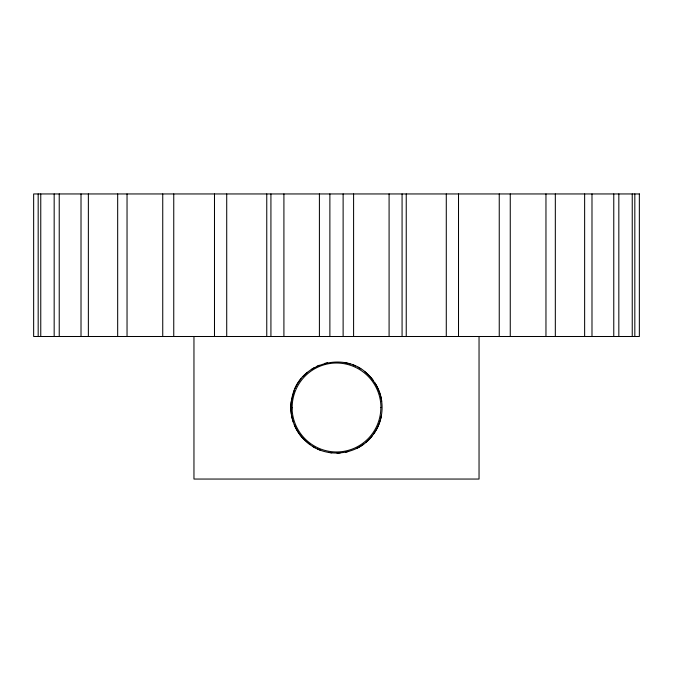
<?xml version="1.0" encoding="UTF-8"?>
<svg xmlns="http://www.w3.org/2000/svg" width="673" height="673" viewBox="0 0 673 673"><rect width="100%" height="100%" fill="white"/><g stroke="black" fill="none" stroke-linecap="round" stroke-linejoin="round"><path stroke-width="1.01" d="M375.694 430.787C382.811 419.01 384.09 403.935 379.059 391.131M294.109 390.677L291.182 402.252A34.138 25.448 -90 0 0 291.308 413.685C292.604 423.157 296.961 432.159 303.573 439.065A46.353 45.352 90 0 0 310.076 444.676C328.895 458.7 357.994 454.603 372.186 435.894M378.731 390.256L376.241 385.099L372.186 379.109A35.459 30.647 -90 0 0 368.526 375.038C346.208 350.944 301.411 362.133 292.974 393.848A43.316 40.927 -90 0 0 293.26 422.047M365.944 442.329A46.227 44.99 90 0 0 371.95 436.197L375.273 431.528M302.741 376.821L307.393 372.379M311.263 369.502L314.106 367.752M316.647 366.423L319.288 365.246M345.518 452.206L348.648 451.448M324.689 363.428L327.583 362.755M336.98 453.106L340.252 452.946M328.424 452.391L331.797 452.853M344.467 362.579L350.137 363.958M317.513 448.967L320.365 450.153M352.787 364.884L355.487 366.011M312.465 446.258L315.233 447.839M358.053 367.29L360.846 368.93M310.076 444.676L301.655 436.937A45.335 43.686 90 0 1 294.261 424.73M364.926 371.824L367.374 373.91A46.067 44.839 90 0 1 373.12 380.295M292.023 407.493L292.048 408.89M634.824 193.95L634.824 336.5M632.241 193.95L632.241 336.5M618.832 193.95L618.832 336.5M613.768 193.95L613.768 336.5M591.988 193.95L591.988 336.5M584.635 193.95L584.635 336.5M555.326 193.95L555.326 336.5M545.963 193.95L545.963 336.5M510.26 193.95L510.26 336.5M499.248 193.95L499.248 336.5M479.041 336.5L479.041 479.05L193.959 479.05L193.959 336.5M458.515 193.95L458.515 336.5M446.283 193.95L446.283 336.5M406.24 193.95L406.24 336.5M402.075 193.95L402.075 336.5M389.087 193.95L389.087 336.5M353.594 193.95L353.594 336.5M343.121 193.95L343.121 336.5M329.879 193.95L329.879 336.5M319.406 193.95L319.406 336.5M283.913 193.95L283.913 336.5M270.925 193.95L270.925 336.5M266.76 193.95L266.76 336.5M226.717 193.95L226.717 336.5M214.485 193.95L214.485 336.5M173.752 193.95L173.752 336.5M162.74 193.95L162.74 336.5M127.037 193.95L127.037 336.5M117.674 193.95L117.674 336.5M88.365 193.95L88.365 336.5M81.012 193.95L81.012 336.5M59.232 193.95L59.232 336.5M54.168 193.95L54.168 336.5M40.759 193.95L40.759 336.5M38.176 193.95L38.176 336.5M374.743 382.651A44.443 42.517 -90 0 1 381.709 401.293M381.406 415.569A44.611 42.685 -90 0 1 373.675 433.908M363.698 444.113A46.412 45.747 -90 0 1 356.354 448.563M295.018 388.506A45.377 43.728 -90 0 1 301.05 378.79M292.149 407.493A44.611 44.401 81.2 0 1 336.492 363.016A44.611 44.401 81.2 0 1 380.952 407.493M380.859 407.493A44.611 44.401 81.2 0 1 337.215 451.962A44.611 44.401 81.2 0 1 292.074 408.89M639.35 193.95L33.65 193.95L33.65 336.5L639.35 336.5L639.35 193.95"/></g></svg>
